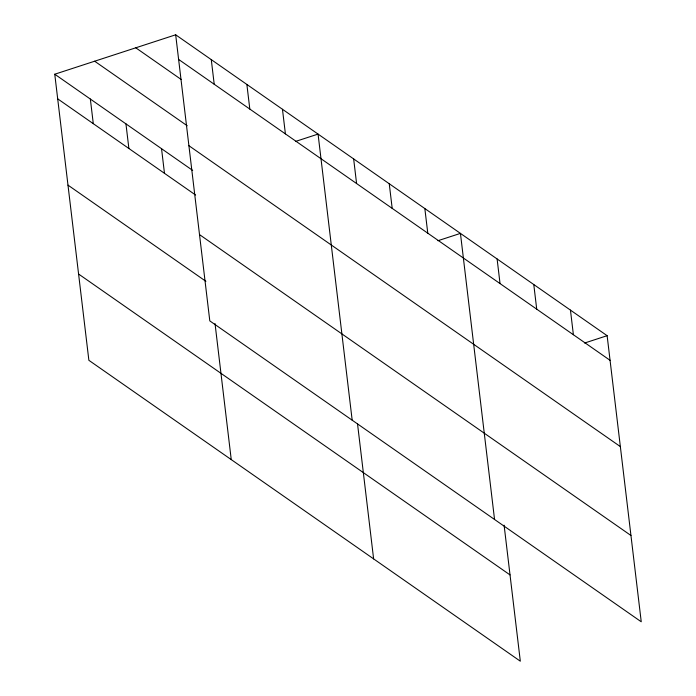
<?xml version="1.0" encoding="UTF-8"?>
<svg xmlns="http://www.w3.org/2000/svg" width="696" height="696" viewBox="0 0 696 696"><rect width="100%" height="100%" fill="white"/><g stroke="black" fill="none" stroke-linecap="round" stroke-linejoin="round"><path stroke-width="1.04" d="M504.095 525.175L520.321 661.2L88.871 360.31L54.758 74.22L175.679 34.8L607.13 335.69L641.242 621.78L209.8 320.891L175.679 34.8M295.548 141.427L318.063 134.093L352.176 420.184M437.923 240.72L460.439 233.386L494.552 519.477M584.614 343.024L607.13 335.69M178.62 59.421L610.061 360.31M135.781 47.806L181.16 79.457M94.665 61.213L187.207 125.75M188.912 145.708L620.353 446.597M54.758 74.22L192.688 170.416M57.698 98.849L195.619 195.037M199.508 234.604L630.95 535.494M67.982 185.127L205.912 281.323M78.587 274.033L510.029 574.913M570.45 310.111L573.391 334.733M533.78 284.534L536.72 309.163M497.109 258.964L500.041 283.585M424.838 208.565L427.779 233.186M389.247 183.735L392.187 208.365M353.655 158.914L356.587 183.544M357.535 423.934L373.621 558.897M282.463 109.272L285.404 133.893M246.871 84.442L249.812 109.072M211.279 59.621L214.211 84.251M215.029 323.579L231.246 459.604M161.542 148.692L164.474 173.313M125.95 123.871L128.882 148.492M90.349 99.041L93.29 123.671"/></g></svg>
